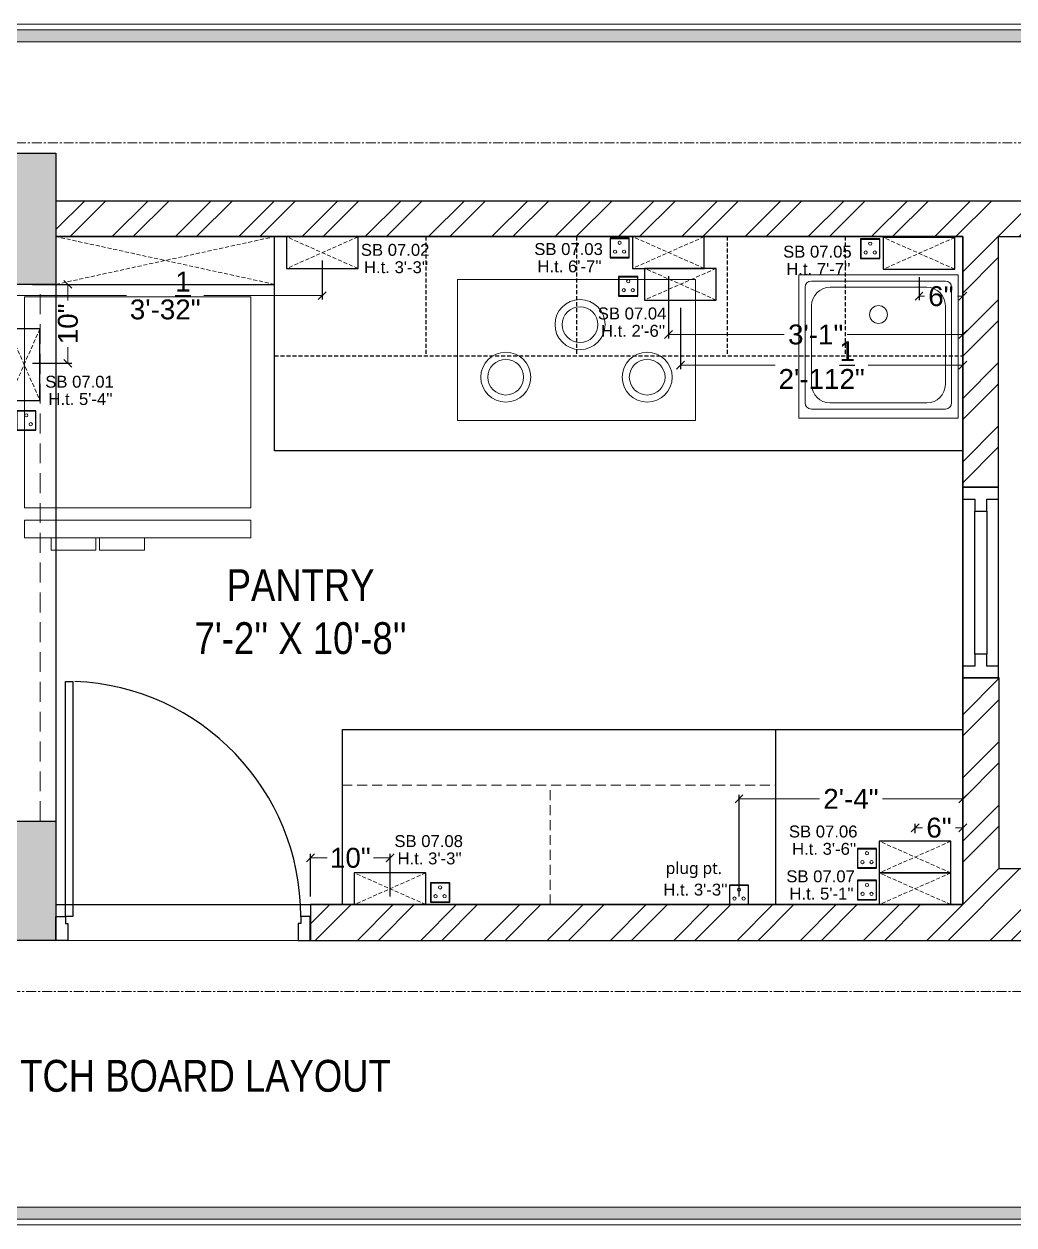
# Model space of a CAD drawing. Header units: millimetres. Extents: x 56222 to 3066687, y -650199 to -121287.
# Drawn here: x 133126 to 133250.5, y -185224.7 to -185073.7 of the extents above; entities that cross this region are included whole.
import ezdxf

# ---------------------------------------------------------------- set-up
doc = ezdxf.new("R2010")
doc.units = ezdxf.units.MM
doc.header["$MEASUREMENT"] = 0
doc.header["$PDMODE"] = 35
for name, pattern in [('ACAD_ISO02W100', [15, 12, -3]), ('CENTER', [2, 1.25, -0.25, 0.25, -0.25]), ('DASHED', [0.75, 0.5, -0.25]), ('DASHED2', [0.375, 0.25, -0.125]), ('DASHEDX2', [1.5, 1, -0.5]), ('HIDDEN', [0.375, 0.25, -0.125])]:
    doc.linetypes.add(name, pattern=pattern)
doc.layers.get('Defpoints').update_dxf_attribs({"color": 220})
doc.layers.add('AR DOOR', color=40, linetype='Continuous')
doc.layers.add('AR ELE-5', color=134, linetype='Continuous')
for name, color, linetype, lineweight in [('COLUMN', 1, 'Continuous', 30), ('dim05', 1, 'Continuous', 13), ('Dimension', 10, 'DASHEDX2', 20), ('el', 7, 'Continuous', 20), ('ELEC-wires', 1, 'DASHED2', 13), ('Electrical', 84, 'Continuous', 30), ('FIRST FLOOR', 7, 'Continuous', 9), ('FIRST FLOOR ( TEXT )', 7, 'Continuous', 9), ('FIRST FLOOR_( PLine )_', 251, 'Continuous', 30), ('FURNITURE', 32, 'Continuous', 9), ('FURNITURE-1', 252, 'Continuous', 13), ('hatch-rcc', 251, 'Continuous', 9), ('hatch-wall', 8, 'Continuous', 9), ('Labelling', 1, 'Continuous', 25), ('SECTION ( SLAB PLine )', 104, 'Continuous', 30), ('wall', 7, 'Continuous', 30)]:
    doc.layers.add(name, color=color, linetype=linetype, lineweight=lineweight)
doc.layers.add('XX~SLAB ( PLINE )', color=251, linetype='Continuous', plot=False)
doc.styles.add('Arial', font='arial.ttf')
doc.styles.add('KATHA', font='swissc.ttf')
doc.styles.get("Standard").update_dxf_attribs({"font": 'arial.ttf', "height": 6})
doc.dimstyles.new('ISO-25', dxfattribs={"dimtxt": 2.5, "dimasz": 1, "dimexe": 0.5, "dimexo": 1, "dimtad": 0, "dimdec": 1, "dimlunit": 4, "dimtxsty": 'Standard', "dimblk": 'OBLIQUE', "dimcen": 2.5, "dimclrd": 1, "dimclre": 1, "dimclrt": 5, "dimadec": 0, "dimazin": 0, "dimtfac": 1, "dimtdec": 1, "dimtmove": 0, "dimatfit": 3, "dimfxl": 1, "dimlwd": -1, "dimarcsym": 0})

# ---------------------------------------------------------------- blocks, each defined once
blk = doc.blocks.new('*U144')
for points in [[(-1025.5, 0), (-985.5, 0), (-985.5, 30), (-975.5, 30), (-975.5, 100), (-1025.5, 100)], [(40, 0), (0, 0), (0, 30), (-10, 30), (-10, 100), (40, 100)], [(0, 0), (0, -985.5), (-30, -985.5), (-30, 0)]]:
    blk.add_lwpolyline(points, close=True)
at = {"layer": 'AR ELE-5', "linetype": 'ByBlock', "ltscale": 15}
blk.add_arc((1.4, 0.6), 987, 180.0347, 267.627, dxfattribs=at)
blk = doc.blocks.new('erfer')
at = {"layer": 'hatch-rcc', "lineweight": 30}
blk.add_lwpolyline([(1905.9, -1304.21), (1908.38, -1304.21), (1908.38, -1306.73), (1905.9, -1306.73)], close=True, dxfattribs=at)
at = {"layer": 'hatch-rcc'}
blk.add_lwpolyline([(1905.96, -1304.28), (1908.31, -1304.28), (1908.31, -1306.66), (1905.96, -1306.66)], close=True, dxfattribs=at)
for centre in [(1907.14, -1304.81), (1906.56, -1305.95), (1907.72, -1305.95)]:
    blk.add_circle(centre, 0.211, dxfattribs=at)
blk = doc.blocks.new('6616')
at = {"color": 242, "linetype": 'DASHED', "true_color": 0xcd2027}
for p, q in [((386784.79, -36915.77), (386775.78, -36911.78)), ((386784.79, -36911.78), (386775.78, -36915.77))]:
    blk.add_line(p, q, dxfattribs=at)
at = {"layer": 'ELEC-wires', "color": 5, "linetype": 'ByBlock', "lineweight": 30, "ltscale": 4}
blk.add_lwpolyline([(386775.78, -36911.78), (386784.79, -36911.78), (386784.79, -36915.77), (386775.78, -36915.77)], close=True, dxfattribs=at)
blk = doc.blocks.new('_Oblique')
at = {"layer": 'wall', "color": 0, "lineweight": -2}
blk.add_line((-0.5, -0.5), (0.5, 0.5), dxfattribs=at)
blk = doc.blocks.new('*D527')
at = {"layer": 'Defpoints', "color": 0, "lineweight": 30, "transparency": 16777216}
for p in [(133244.03, -185100.45), (133207.03, -185104.44), (133244.03, -185112.77)]:
    blk.add_point(p, dxfattribs=at)
at = {"layer": 'dim05', "color": 1, "linetype": 'Continuous', "lineweight": -2, "transparency": 16777216}
for p, q in [((133244.03, -185101.45), (133244.03, -185113.27)), ((133207.03, -185105.44), (133207.03, -185113.27))]:
    blk.add_line(p, q, dxfattribs=at)
at = {"layer": 'dim05', "color": 1, "linetype": 'Continuous', "transparency": 16777216}
for p, q in [((133207.03, -185112.77), (133221.58, -185112.77)), ((133244.03, -185112.77), (133229.47, -185112.77))]:
    blk.add_line(p, q, dxfattribs=at)
at = {"layer": 'dim05', "color": 1, "transparency": 16777216, "rotation": 180}
blk.add_blockref('_Oblique', (133207.03, -185112.77), dxfattribs=at)
at = {"layer": 'dim05', "color": 1, "transparency": 16777216}
blk.add_blockref('_Oblique', (133244.03, -185112.77), dxfattribs=at)
at = {"layer": 'dim05', "color": 5, "lineweight": 25, "transparency": 16777216, "insert": (133225.53, -185112.77), "char_height": 2.5, "attachment_point": 5, "style": 'Arial'}
blk.add_mtext('3\'-1"', dxfattribs=at)
blk = doc.blocks.new('*D528')
at = {"layer": 'Defpoints', "color": 0, "lineweight": 30, "transparency": 16777216}
for p in [(133244.03, -185174.79), (133238.03, -185176.48), (133244.03, -185178.61)]:
    blk.add_point(p, dxfattribs=at)
at = {"layer": 'dim05', "color": 1, "linetype": 'Continuous', "lineweight": -2, "transparency": 16777216}
for p, q in [((133238.03, -185175.48), (133238.03, -185174.29)), ((133244.03, -185177.61), (133244.03, -185174.29))]:
    blk.add_line(p, q, dxfattribs=at)
at = {"layer": 'dim05', "color": 1, "linetype": 'Continuous', "transparency": 16777216}
for p, q in [((133238.03, -185174.79), (133238.96, -185174.79)), ((133244.03, -185174.79), (133243.1, -185174.79))]:
    blk.add_line(p, q, dxfattribs=at)
at = {"layer": 'dim05', "color": 1, "transparency": 16777216, "rotation": 180}
blk.add_blockref('_Oblique', (133238.03, -185174.79), dxfattribs=at)
at = {"layer": 'dim05', "color": 1, "transparency": 16777216}
blk.add_blockref('_Oblique', (133244.03, -185174.79), dxfattribs=at)
at = {"layer": 'dim05', "color": 5, "lineweight": 25, "transparency": 16777216, "insert": (133241.03, -185174.79), "char_height": 2.5, "attachment_point": 5, "style": 'Arial'}
blk.add_mtext('6"', dxfattribs=at)
blk = doc.blocks.new('*D526')
at = {"layer": 'Defpoints', "color": 0, "lineweight": 30, "transparency": 16777216}
for p in [(133172.03, -185178.58), (133162.03, -185184.45), (133172.03, -185184.45)]:
    blk.add_point(p, dxfattribs=at)
at = {"layer": 'dim05', "color": 1, "linetype": 'Continuous', "lineweight": -2, "transparency": 16777216}
for p, q in [((133162.03, -185183.45), (133162.03, -185178.08)), ((133172.03, -185183.45), (133172.03, -185178.08))]:
    blk.add_line(p, q, dxfattribs=at)
at = {"layer": 'dim05', "color": 1, "linetype": 'Continuous', "transparency": 16777216}
for p, q in [((133162.03, -185178.58), (133164.11, -185178.58)), ((133172.03, -185178.58), (133169.94, -185178.58))]:
    blk.add_line(p, q, dxfattribs=at)
at = {"layer": 'dim05', "color": 1, "transparency": 16777216, "rotation": 180}
blk.add_blockref('_Oblique', (133162.03, -185178.58), dxfattribs=at)
at = {"layer": 'dim05', "color": 1, "transparency": 16777216}
blk.add_blockref('_Oblique', (133172.03, -185178.58), dxfattribs=at)
at = {"layer": 'dim05', "color": 5, "lineweight": 25, "transparency": 16777216, "insert": (133167.03, -185178.58), "char_height": 2.5, "attachment_point": 5, "style": 'Arial'}
blk.add_mtext('10"', dxfattribs=at)
blk = doc.blocks.new('*D529')
at = {"layer": 'Defpoints', "color": 0, "lineweight": 30, "transparency": 16777216}
for p in [(133244.03, -185100.45), (133208.53, -185108.42), (133208.53, -185116.6)]:
    blk.add_point(p, dxfattribs=at)
at = {"layer": 'dim05', "color": 1, "linetype": 'Continuous', "lineweight": -2, "transparency": 16777216}
for p, q in [((133244.03, -185101.45), (133244.03, -185117.1)), ((133208.53, -185109.42), (133208.53, -185117.1))]:
    blk.add_line(p, q, dxfattribs=at)
at = {"layer": 'dim05', "color": 1, "linetype": 'Continuous', "transparency": 16777216}
for p, q in [((133208.53, -185116.6), (133220.42, -185116.6)), ((133244.03, -185116.6), (133232.13, -185116.6))]:
    blk.add_line(p, q, dxfattribs=at)
at = {"layer": 'dim05', "color": 1, "transparency": 16777216, "rotation": 180}
blk.add_blockref('_Oblique', (133208.53, -185116.6), dxfattribs=at)
at = {"layer": 'dim05', "color": 1, "transparency": 16777216}
blk.add_blockref('_Oblique', (133244.03, -185116.6), dxfattribs=at)
at = {"layer": 'dim05', "color": 5, "lineweight": 25, "transparency": 16777216, "insert": (133226.28, -185116.6), "char_height": 2.5, "attachment_point": 5, "style": 'Arial'}
blk.add_mtext('2\'-11{\\H1x;\\S1/2;}"', dxfattribs=at)
blk = doc.blocks.new('*D497')
at = {"layer": 'Defpoints', "color": 0, "lineweight": 30, "transparency": 16777216}
for p in [(133238.52, -185104.54), (133244.03, -185105.25), (133244.03, -185107.95)]:
    blk.add_point(p, dxfattribs=at)
at = {"layer": 'dim05', "color": 1, "linetype": 'Continuous', "lineweight": -2, "transparency": 16777216}
for p, q in [((133238.52, -185105.54), (133238.52, -185108.45)), ((133244.03, -185106.25), (133244.03, -185108.45))]:
    blk.add_line(p, q, dxfattribs=at)
at = {"layer": 'dim05', "color": 1, "linetype": 'Continuous', "transparency": 16777216}
for p, q in [((133238.52, -185107.95), (133239.21, -185107.95)), ((133244.03, -185107.95), (133243.34, -185107.95))]:
    blk.add_line(p, q, dxfattribs=at)
at = {"layer": 'dim05', "color": 1, "transparency": 16777216, "rotation": 180}
blk.add_blockref('_Oblique', (133238.52, -185107.95), dxfattribs=at)
at = {"layer": 'dim05', "color": 1, "transparency": 16777216}
blk.add_blockref('_Oblique', (133244.03, -185107.95), dxfattribs=at)
at = {"layer": 'dim05', "color": 5, "lineweight": 25, "transparency": 16777216, "insert": (133241.27, -185107.95), "char_height": 2.5, "attachment_point": 5, "style": 'Arial'}
blk.add_mtext('6"', dxfattribs=at)
blk = doc.blocks.new('*D546')
at = {"layer": 'Defpoints', "color": 0, "lineweight": 30, "transparency": 16777216}
for p in [(133244.03, -185171.15), (133215.89, -185184.45), (133244.03, -185184.45)]:
    blk.add_point(p, dxfattribs=at)
at = {"layer": 'dim05', "color": 1, "linetype": 'Continuous', "lineweight": -2, "transparency": 16777216}
for p, q in [((133215.89, -185183.45), (133215.89, -185170.65)), ((133244.03, -185183.45), (133244.03, -185170.65))]:
    blk.add_line(p, q, dxfattribs=at)
at = {"layer": 'dim05', "color": 1, "linetype": 'Continuous', "transparency": 16777216}
for p, q in [((133215.89, -185171.15), (133225.99, -185171.15)), ((133244.03, -185171.15), (133233.93, -185171.15))]:
    blk.add_line(p, q, dxfattribs=at)
at = {"layer": 'dim05', "color": 1, "transparency": 16777216, "rotation": 180}
blk.add_blockref('_Oblique', (133215.89, -185171.15), dxfattribs=at)
at = {"layer": 'dim05', "color": 1, "transparency": 16777216}
blk.add_blockref('_Oblique', (133244.03, -185171.15), dxfattribs=at)
at = {"layer": 'dim05', "color": 5, "lineweight": 25, "transparency": 16777216, "insert": (133229.96, -185171.15), "char_height": 2.5, "attachment_point": 5, "style": 'Arial'}
blk.add_mtext('2\'-4"', dxfattribs=at)
blk = doc.blocks.new('*D663')
at = {"layer": 'Defpoints', "color": 0, "lineweight": 30, "transparency": 16777216}
for p in [(133126.09, -185106.45), (133131.53, -185106.45), (133126.09, -185116.38)]:
    blk.add_point(p, dxfattribs=at)
at = {"layer": 'dim05', "color": 1, "linetype": 'Continuous', "lineweight": -2, "transparency": 16777216}
for p, q in [((133127.09, -185106.45), (133132.03, -185106.45)), ((133127.09, -185116.38), (133132.03, -185116.38))]:
    blk.add_line(p, q, dxfattribs=at)
at = {"layer": 'dim05', "color": 1, "linetype": 'Continuous', "transparency": 16777216}
for p, q in [((133131.53, -185106.45), (133131.53, -185108.5)), ((133131.53, -185116.38), (133131.53, -185114.33))]:
    blk.add_line(p, q, dxfattribs=at)
at = {"layer": 'dim05', "color": 1, "transparency": 16777216}
for p, rotation in [((133131.53, -185106.45), 90), ((133131.53, -185116.38), 270)]:
    blk.add_blockref('_Oblique', p, dxfattribs=dict(at, rotation=rotation))
at = {"layer": 'dim05', "color": 5, "lineweight": 25, "transparency": 16777216, "insert": (133131.53, -185111.42), "char_height": 2.5, "attachment_point": 5, "rotation": 90, "style": 'Arial'}
blk.add_mtext('10"', dxfattribs=at)
blk = doc.blocks.new('*D664')
at = {"layer": 'Defpoints', "color": 0, "lineweight": 30, "transparency": 16777216}
for p in [(133163.5, -185102.46), (133124.03, -185106.45), (133163.5, -185107.87)]:
    blk.add_point(p, dxfattribs=at)
at = {"layer": 'dim05', "color": 1, "linetype": 'Continuous', "lineweight": -2, "transparency": 16777216}
for p, q in [((133163.5, -185103.46), (133163.5, -185108.37)), ((133124.03, -185107.45), (133124.03, -185108.37))]:
    blk.add_line(p, q, dxfattribs=at)
at = {"layer": 'dim05', "color": 1, "linetype": 'Continuous', "transparency": 16777216}
for p, q in [((133124.03, -185107.87), (133138.91, -185107.87)), ((133163.5, -185107.87), (133148.62, -185107.87))]:
    blk.add_line(p, q, dxfattribs=at)
at = {"layer": 'dim05', "color": 1, "transparency": 16777216, "rotation": 180}
blk.add_blockref('_Oblique', (133124.03, -185107.87), dxfattribs=at)
at = {"layer": 'dim05', "color": 1, "transparency": 16777216}
blk.add_blockref('_Oblique', (133163.5, -185107.87), dxfattribs=at)
at = {"layer": 'dim05', "color": 5, "lineweight": 25, "transparency": 16777216, "insert": (133143.76, -185107.87), "char_height": 2.5, "attachment_point": 5, "style": 'Arial'}
blk.add_mtext('3\'-3{\\H1x;\\S1/2;}"', dxfattribs=at)

msp = doc.modelspace()

# ---------------------------------------------------------------- hatches: boundary and pattern name
at = {"layer": 'Dimension', "linetype": 'Continuous', "true_color": 0xd39e00}
h = msp.add_hatch(color=42, dxfattribs=at)
h.paths.add_polyline_path([(133103.158, -185074.456), (133103.158, -185223.997), (133315.612, -185223.997), (133315.612, -185074.456)])
h.paths.add_polyline_path([(133104.649, -185075.947), (133314.121, -185075.947), (133314.121, -185222.506), (133104.649, -185222.506)], flags=16)
at = {"layer": 'FURNITURE', "linetype": 'CENTER', "lineweight": 15, "true_color": 0x636466}
h = msp.add_hatch(dxfattribs=at)
h.set_pattern_fill('AR-CONC', color=251)
h.set_pattern_definition([(50, (-72.046, -747.9355), (7.17260183, -0.62752135), [0.75, -8.25]), (355, (-72.046, -747.9355), (-1.38751334, 7.52192134), [0.6, -6.6]), (100.4514445, (-71.448, -747.988), (5.78508847, 6.8943999), [0.63740192, -7.01142112]), (46.1842, (-72.046, -745.9355), (10.6724133, -1.6551928), [1.125, -12.375]), (96.6356355, (-71.157, -746.073), (9.34661946, 9.741186), [0.9561034, -10.5171376]), (351.184164, (-72.046, -745.936), (9.34661945, 9.741186), [0.9, -9.9]), (21, (-71.046, -746.4355), (5.96907052, -4.0261889), [0.75, -8.25]), (326, (-71.046, -746.4355), (2.43315332, 7.25150045), [0.6, -6.6]), (71.4514447, (-70.5486, -746.771), (8.40222377, 3.22531153), [0.6374019, -7.01142112]), (37.5, (-72.046, -747.9355), (0.121598553, 3.328938538), [0, -6.52, 0, -6.7, 0, -6.625]), (7.5, (-72.046, -747.9355), (2.630695374, 3.94411712), [0, -3.82, 0, -6.37, 0, -2.525]), (327.5, (-74.276, -747.9355), (5.338224362, -0.225548717), [0, -2.5, 0, -7.8, 0, -10.35]), (317.5, (-75.276, -747.9355), (5.83186169, 1.00104982), [0, -3.25, 0, -5.18, 0, -7.35])])
h.paths.add_polyline_path([(133130.026, -185173.949), (133119.526, -185173.949), (133119.526, -185188.949), (133130.026, -185188.949), (133130.026, -185185.949)])
h.paths.add_polyline_path([(133130.026, -185089.949), (133115.026, -185089.949), (133115.026, -185106.449), (133130.026, -185106.449)])
h.paths.add_polyline_path([(133273.526, -185089.949), (133258.526, -185089.949), (133258.526, -185100.452), (133273.526, -185100.452)])
h.paths.add_polyline_path([(133273.527, -185179.949), (133258.527, -185179.949), (133258.527, -185188.949), (133273.526, -185188.949), (133273.526, -185184.449)])
at = {"layer": 'hatch-wall', "linetype": 'CENTER', "lineweight": 15}
h = msp.add_hatch(dxfattribs=at)
h.set_pattern_fill('ANSI32', color=256, scale=15)
h.set_pattern_definition([(45, (-72.046, -747.9355), (-3.97747564, 3.97747564), []), (45, (-69.3944, -747.9355), (-3.97747564, 3.97747564), [])])
h.paths.add_polyline_path([(133124.026, -185106.449), (133119.526, -185106.449), (133119.526, -185173.949), (133124.026, -185173.949)])
h.paths.add_polyline_path([(133258.526, -185095.949), (133130.026, -185095.949), (133130.026, -185100.449), (133244.026, -185100.449), (133244.026, -185127.403), (133244.026, -185131.954), (133248.526, -185131.954), (133248.526, -185100.449), (133258.526, -185100.449)])
h.paths.add_polyline_path([(133248.61, -185155.954), (133244.026, -185155.954), (133244.026, -185184.449), (133220.526, -185184.449), (133166.026, -185184.449), (133162.026, -185184.449), (133162.026, -185188.949), (133258.527, -185188.949), (133258.527, -185179.949), (133248.61, -185179.949)])
h.paths.add_polyline_path([(133124.026, -185188.949), (133119.526, -185188.949), (133119.526, -185195.384), (133124.026, -185195.384)])

# ---------------------------------------------------------------- linework, layer by layer
at = {"layer": 'COLUMN', "transparency": 33554687}
for points in [[(133115.026, -185106.449), (133115.026, -185089.949), (133130.026, -185089.949), (133130.026, -185106.449)], [(133119.526, -185173.949), (133130.026, -185173.949), (133130.026, -185188.949), (133119.526, -185188.949)]]:
    msp.add_lwpolyline(points, close=True, dxfattribs=at)
at = {"layer": 'Dimension', "color": 42, "linetype": 'Continuous', "true_color": 0xd39e00}
for points in [[(133102.413, -185073.711), (133316.357, -185073.711), (133316.357, -185224.743), (133102.413, -185224.743)], [(133103.158, -185074.456), (133315.612, -185074.456), (133315.612, -185223.997), (133103.158, -185223.997)], [(133104.649, -185075.947), (133314.121, -185075.947), (133314.121, -185222.506), (133104.649, -185222.506)]]:
    msp.add_lwpolyline(points, close=True, dxfattribs=at)
at = {"layer": 'FIRST FLOOR', "transparency": 33554687}
for p, q in [((133244.026, -185182.418), (133244.026, -185100.449)), ((133244.026, -185131.954), (133248.526, -185131.954)), ((133165.526, -185184.449), (133244.026, -185184.449)), ((133165.526, -185188.949), (133273.526, -185188.949))]:
    msp.add_line(p, q, dxfattribs=at)
at = {"layer": 'FIRST FLOOR_( PLine )_', "transparency": 33554687}
for p, q in [((133130.026, -185095.949), (133258.526, -185095.949)), ((133130.026, -185100.449), (133244.026, -185100.449)), ((133244.026, -185100.449), (133244.026, -185131.954)), ((133248.526, -185131.954), (133248.526, -185100.449)), ((133248.526, -185100.449), (133258.513, -185100.449)), ((133244.026, -185131.954), (133248.526, -185131.954))]:
    msp.add_line(p, q, dxfattribs=at)
msp.add_lwpolyline([(133162.026, -185184.449), (133162.026, -185188.949), (133273.526, -185188.949), (133273.526, -185184.449), (133273.527, -185179.949), (133248.61, -185179.949), (133248.61, -185155.954), (133244.026, -185155.954), (133244.026, -185184.449)], close=True, dxfattribs=at)
at = {"layer": 'FURNITURE', "color": 9, "linetype": 'DASHED', "lineweight": 15, "true_color": 0xc7c8ca}
for p, q in [((133130.026, -185106.449), (133157.504, -185100.449)), ((133157.504, -185106.449), (133130.026, -185100.449))]:
    msp.add_line(p, q, dxfattribs=at)
at = {"layer": 'FURNITURE', "color": 9, "lineweight": 30, "true_color": 0xc7c8ca}
for p, q in [((133157.504, -185100.449), (133244.026, -185100.449)), ((133157.504, -185127.403), (133157.504, -185100.449)), ((133244.026, -185100.449), (133244.026, -185127.403)), ((133130.026, -185106.449), (133157.504, -185106.449)), ((133244.026, -185127.403), (133157.504, -185127.403)), ((133166.026, -185162.449), (133244.026, -185162.449)), ((133166.026, -185184.449), (133166.026, -185162.449)), ((133220.526, -185162.449), (133244.026, -185162.449)), ((133220.526, -185184.449), (133220.526, -185162.449)), ((133244.026, -185162.449), (133244.026, -185184.449)), ((133244.026, -185162.449), (133244.026, -185184.449)), ((133244.026, -185184.449), (133170.992, -185184.449)), ((133244.026, -185184.449), (133220.526, -185184.449))]:
    msp.add_line(p, q, dxfattribs=at)
at = {"layer": 'FURNITURE', "color": 9, "linetype": 'DASHED', "lineweight": 25, "true_color": 0xc7c8ca}
for p, q in [((133176.504, -185100.449), (133176.504, -185115.449)), ((133195.459, -185100.449), (133195.459, -185115.449)), ((133214.414, -185100.449), (133214.414, -185115.449)), ((133229.22, -185100.449), (133229.22, -185115.449)), ((133157.504, -185115.449), (133244.026, -185115.449))]:
    msp.add_line(p, q, dxfattribs=at)
at = {"layer": 'FURNITURE', "color": 9, "true_color": 0xc7c8ca}
for p, q in [((133180.499, -185105.843), (133210.419, -185105.843)), ((133180.499, -185123.553), (133180.499, -185105.843)), ((133210.419, -185105.843), (133210.419, -185123.553)), ((133243.424, -185105.264), (133223.424, -185105.264)), ((133223.424, -185105.264), (133223.424, -185123.264)), ((133224.983, -185106.038), (133241.831, -185106.038)), ((133243.424, -185123.264), (133243.424, -185105.264)), ((133224.209, -185121.354), (133224.209, -185106.813)), ((133227.341, -185106.813), (133239.507, -185106.813)), ((133242.606, -185106.813), (133242.606, -185121.354)), ((133154.504, -185107.999), (133126.086, -185107.999)), ((133126.086, -185107.999), (133126.086, -185134.556)), ((133154.504, -185134.556), (133154.504, -185107.999)), ((133225.017, -185119.03), (133225.017, -185109.137)), ((133241.831, -185109.137), (133241.831, -185119.03)), ((133239.507, -185121.354), (133227.341, -185121.354)), ((133241.831, -185122.129), (133224.983, -185122.129)), ((133210.419, -185123.553), (133180.499, -185123.553)), ((133223.424, -185123.264), (133243.424, -185123.264)), ((133126.086, -185134.556), (133154.504, -185134.556)), ((133154.504, -185136.106), (133126.086, -185136.106)), ((133126.086, -185136.106), (133126.086, -185138.319)), ((133154.504, -185138.319), (133154.504, -185136.106)), ((133126.086, -185138.319), (133154.504, -185138.319)), ((133129.408, -185139.897), (133129.408, -185138.319)), ((133135.035, -185138.319), (133135.035, -185139.897)), ((133135.51, -185139.897), (133135.51, -185138.319)), ((133141.137, -185138.319), (133141.137, -185139.897)), ((133135.035, -185139.897), (133129.408, -185139.897)), ((133141.137, -185139.897), (133135.51, -185139.897))]:
    msp.add_line(p, q, dxfattribs=at)
at = {"layer": 'FURNITURE', "color": 9, "linetype": 'HIDDEN', "lineweight": 18, "ltscale": 5, "true_color": 0xc7c8ca}
for p, q in [((133166.026, -185169.449), (133220.526, -185169.449)), ((133192.144, -185184.449), (133192.144, -185169.449))]:
    msp.add_line(p, q, dxfattribs=at)
at = {"layer": 'FURNITURE', "color": 9, "linetype": 'CENTER', "lineweight": 15, "true_color": 0xc7c8ca}
msp.add_lwpolyline([(133273.527, -185195.384), (133110.997, -185195.384), (133110.997, -185088.635), (133273.527, -185088.635)], close=True, dxfattribs=at)
at = {"layer": 'FURNITURE', "color": 9, "true_color": 0xc7c8ca}
for centre, radius in [((133195.904, -185111.514), 3.143), ((133195.904, -185111.514), 2.245), ((133233.424, -185110.242), 1.117), ((133186.571, -185118.121), 3.143), ((133204.347, -185118.121), 3.143), ((133186.571, -185118.121), 2.245), ((133204.347, -185118.121), 2.245)]:
    msp.add_circle(centre, radius, dxfattribs=at)
for centre, radius, start, end in [((133224.983, -185106.813), 0.775, 90, 180), ((133241.831, -185106.813), 0.775, 0, 90), ((133227.341, -185109.137), 2.324, 90, 180), ((133239.507, -185109.137), 2.324, 0, 90), ((133227.341, -185119.03), 2.324, 180, 270), ((133239.507, -185119.03), 2.324, 270, 0), ((133224.983, -185121.354), 0.775, 180, 270), ((133241.831, -185121.354), 0.775, 270, 0)]:
    msp.add_arc(centre, radius, start, end, dxfattribs=at)
at = {"layer": 'hatch-rcc', "color": 1, "lineweight": 30}
for points in [[(133203.18, -185105.479), (133200.757, -185105.479), (133200.757, -185107.936), (133203.18, -185107.936)], [(133127.504, -185122.336), (133125.082, -185122.336), (133125.082, -185124.792), (133127.504, -185124.792)], [(133233.193, -185181.4), (133230.77, -185181.4), (133230.77, -185183.857), (133233.193, -185183.857)]]:
    msp.add_lwpolyline(points, close=True, dxfattribs=at)
at = {"layer": 'hatch-rcc', "color": 1}
for points in [[(133203.116, -185105.543), (133200.821, -185105.543), (133200.821, -185107.872), (133203.116, -185107.872)], [(133127.441, -185122.4), (133125.145, -185122.4), (133125.145, -185124.728), (133127.441, -185124.728)], [(133233.129, -185181.464), (133230.834, -185181.464), (133230.834, -185183.793), (133233.129, -185183.793)]]:
    msp.add_lwpolyline(points, close=True, dxfattribs=at)
for centre in [(133201.967, -185106.066), (133201.403, -185107.181), (133202.532, -185107.181), (133126.292, -185122.922), (133126.857, -185124.037), (133231.981, -185181.987), (133231.416, -185183.102), (133232.546, -185183.102)]:
    msp.add_circle(centre, 0.206, dxfattribs=at)
at = {"layer": 'Labelling', "color": 251, "linetype": 'DASHED2', "lineweight": 0, "ltscale": 10, "true_color": 0x636466, "transparency": 33554687}
msp.add_line((133128.026, -185173.949), (133128.026, -185106.449), dxfattribs=at)
at = {"layer": 'Labelling', "color": 251, "linetype": 'ACAD_ISO02W100', "lineweight": 0, "ltscale": 10, "true_color": 0x636466, "transparency": 33554687}
msp.add_lwpolyline([(133162.026, -185184.449), (133162.026, -185188.949), (133130.026, -185188.949), (133130.026, -185184.449)], close=True, dxfattribs=at)
at = {"layer": 'SECTION ( SLAB PLine )', "color": 9, "true_color": 0xc7c8ca}
msp.add_lwpolyline([(133244.026, -185100.449), (133130.026, -185100.449), (133130.026, -185184.449), (133244.026, -185184.449)], close=True, dxfattribs=at)
at = {"layer": 'XX~SLAB ( PLINE )', "transparency": 33554687}
msp.add_lwpolyline([(133244.026, -185131.954), (133244.026, -185133.454), (133245.526, -185133.454), (133245.526, -185134.954), (133247.026, -185134.954), (133247.026, -185152.954), (133245.526, -185152.954), (133245.526, -185154.454), (133244.026, -185154.454), (133244.026, -185155.954), (133248.526, -185155.954), (133248.526, -185154.454), (133247.026, -185154.454), (133247.026, -185152.954), (133245.526, -185152.954), (133245.526, -185134.954), (133247.026, -185134.954), (133247.026, -185133.454), (133248.526, -185133.454), (133248.526, -185131.954), (133244.026, -185131.954), (133244.026, -185155.954), (133248.526, -185155.954), (133248.526, -185131.954)], close=True, dxfattribs=at)

# ---------------------------------------------------------------- block references
at = {"layer": 'AR DOOR', "linetype": 'ByBlock', "lineweight": -2, "transparency": 33554687, "extrusion": (0, 0, -1), "xscale": -0.02999999999996949, "yscale": 0.02999999999996949, "zscale": -0.02999999999996949, "rotation": 180}
msp.add_blockref('*U144', (-133131.226, -185185.949), dxfattribs=at)
at = {"layer": 'el', "color": 1, "transparency": 33554687, "xscale": -1}
for p, rotation in [((-253616.784, -222016.241), 180.0000000001202), ((-253573.261, -222016.22), 180.0000000001202), ((-253541.765, -222016.322), 180.0000000001202), ((-253571.761, -222020.207), 180.0000000001202), ((170039.797, -571896.821), 270.0000000001201), ((-253542.261, -222092.246), 180.0000000001202), ((-253608.261, -222096.233), 180.0000000001202), ((-253542.261, -222096.233), 180.0000000001202)]:
    msp.add_blockref('6616', p, dxfattribs=dict(at, rotation=rotation))
at = {"layer": 'FURNITURE-1', "transparency": 33554687, "xscale": -0.9762505880272067, "yscale": 0.9762505880272067, "zscale": 0.9762505880272067}
for p in [(135062.732, -183827.406), (135094.229, -183827.509), (135093.826, -183904.176), (135040.164, -183908.464), (135077.737, -183908.755)]:
    msp.add_blockref('erfer', p, dxfattribs=at)

# ---------------------------------------------------------------- texts
at = {"layer": 'Electrical', "color": 5, "transparency": 33554687}
for s, p in [('SB 07.02', (133168.354, -185102.863, 0.05)), ('SB 07.03', (133190.155, -185102.76, 0.05)), ('SB 07.05', (133221.435, -185103.089, 0.05)), ('SB 07.04', (133198.139, -185110.861, 0.05)), ('SB 07.01', (133128.678, -185119.444, 0.05)), ('SB 07.08', (133172.568, -185177.214, 0.05)), ('SB 07.06', (133222.164, -185176.008, 0.05)), ('SB 07.07', (133221.836, -185181.647, 0.05))]:
    msp.add_text(s, height=1.5, dxfattribs=at).set_placement(p)
at = {"layer": 'Electrical', "color": 240, "true_color": 0xed1f24, "transparency": 33554687}
for s, p in [("H.t. 3'-3''", (133168.749, -185105.042, 0.05)), ("H.t. 6'-7''", (133190.551, -185104.939, 0.05)), ("H.t. 7'-7''", (133221.831, -185105.268, 0.05)), ("H.t. 2'-6''", (133198.534, -185113.041, 0.05)), ("H.t. 5'-4''", (133129.074, -185121.623, 0.05)), ("H.t. 3'-6''", (133222.559, -185178.187, 0.05)), ("H.t. 3'-3''", (133172.963, -185179.393, 0.05)), ("H.t. 3'-3''", (133206.376, -185183.318, 0.05)), ("H.t. 5'-1''", (133222.232, -185183.827, 0.05))]:
    msp.add_text(s, height=1.5, dxfattribs=at).set_placement(p)
at = {"layer": 'Electrical', "color": 5, "transparency": 33554687, "insert": (133210.215, -185180.105), "char_height": 1.5, "width": 29.95401, "attachment_point": 5}
msp.add_mtext('{\\fMalgun Gothic|b0|i0|c0|p34;\\C5;plug pt.}', dxfattribs=at)
at = {"layer": 'FIRST FLOOR ( TEXT )', "transparency": 33554687, "char_height": 4, "attachment_point": 5, "style": 'KATHA'}
for s, insert in [("PANTRY\\P7'-2'' X 10'-8''", (133160.78, -185147.638)), ('SWITCH BOARD LAYOUT', (133144.498, -185206.013))]:
    msp.add_mtext(s, dxfattribs=dict(at, insert=insert))

# ---------------------------------------------------------------- dimensions: what is measured, and where the dimension line sits
at = {"layer": 'dim05', "color": 27, "lineweight": 25, "true_color": 0x7d5120}
for base, p1, p2, override, picture, middle in [((133244.026, -185112.769), (133207.026, -185104.436), (133244.026, -185100.449), {"dimdec": 0, "dimtxsty": 'Arial'}, '*D527', (133225.526, -185112.769)), ((133208.526, -185116.596), (133244.026, -185100.449), (133208.526, -185108.423), {"dimtxsty": 'Arial'}, '*D529', (133226.276, -185116.596)), ((133163.503, -185107.871), (133124.026, -185106.449), (133163.503, -185102.464), {"dimtxsty": 'Arial'}, '*D664', (133143.765, -185107.871)), ((133244.026, -185171.147), (133215.893, -185184.449), (133244.026, -185184.449), {"dimdec": 0, "dimtxsty": 'Arial'}, '*D546', (133229.96, -185171.147)), ((133244.026, -185174.792), (133238.026, -185176.475), (133244.026, -185178.607), {"dimdec": 0, "dimtxsty": 'Arial'}, '*D528', (133241.026, -185174.792)), ((133172.026, -185178.581), (133162.026, -185184.449), (133172.026, -185184.449), {"dimdec": 0, "dimtxsty": 'Arial'}, '*D526', (133167.026, -185178.581))]:
    dim = msp.add_linear_dim(base=base, p1=p1, p2=p2, dimstyle='ISO-25', override=override, dxfattribs=at)
    dim.commit()
    dim.dimension.update_dxf_attribs({"geometry": picture, "text_midpoint": middle})
dim = msp.add_linear_dim(base=(133244.026, -185107.954), p1=(133238.523, -185104.539), p2=(133244.026, -185105.245), dimstyle='ISO-25', override={"dimdec": 0, "dimtxsty": 'Arial'}, dxfattribs=at)
dim.commit()
dim.dimension.update_dxf_attribs({"geometry": '*D497', "text_midpoint": (133241.275, -185107.954), "dimtype": 160})
dim = msp.add_linear_dim(base=(133131.528, -185106.449), p1=(133126.086, -185116.384), p2=(133126.086, -185106.449), angle=90, dimstyle='ISO-25', override={"dimtxsty": 'Arial'}, dxfattribs=at)
dim.commit()
dim.dimension.update_dxf_attribs({"geometry": '*D663', "text_midpoint": (133131.528, -185111.416)})

doc.saveas('drawing.dxf')
